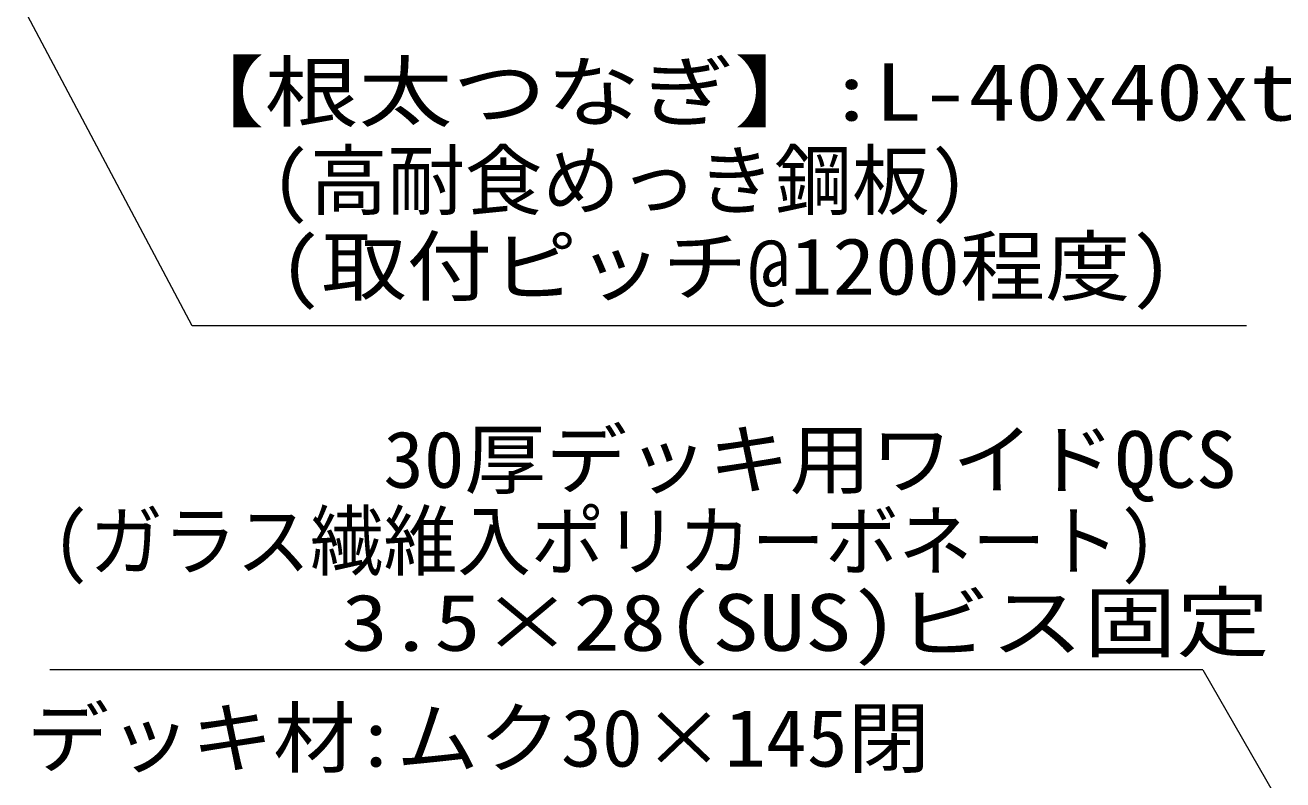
# Model space of a CAD drawing. Units: millimetres, scale not verified. Extents: x -12715 to 12220, y -3398 to 4210.
# Drawn here: x -3231.2 to -2999.7, y 2781.3 to 2920.1 of the extents above; entities that cross this region are included whole.
import ezdxf
from ezdxf.enums import TextEntityAlignment as Align

# ---------------------------------------------------------------- set-up
doc = ezdxf.new("R2010")
doc.units = ezdxf.units.MM
doc.header["$LTSCALE"] = 5.7
doc.layers.add('0-2_文字', color=4, linetype='Continuous', lineweight=9)
doc.styles.add('ＭＳ ゴシック', font='')
doc.styles.get('ＭＳ ゴシック').set_extended_font_data('MS Gothic')

# ---------------------------------------------------------------- blocks, each defined once
blk = doc.blocks.new('30用WQCS注釈')
at = {"layer": '0-2_文字', "style": 'ＭＳ ゴシック'}
for s, width, p in [('30厚デッキ用ワイドQCS', 1.05, (-1673.5, 325.4)), ('(ガラス繊維入ポリカーボネート)', 0.95, (-4107.3, -274.6)), ('3.5×28(SUS)ビス固定', 1.2, (-1980.3, -874.1))]:
    blk.add_text(s, height=417.9, dxfattribs=dict(at, width=width)).set_placement(p, align=Align.BOTTOM_LEFT)

msp = doc.modelspace()

# ---------------------------------------------------------------- linework, layer by layer
at = {"layer": '0-2_文字'}
for q in [(-3226.619, 2801.537), (-2947.914, 2686.306)]:
    msp.add_line((-3014.442, 2801.537), q, dxfattribs=at)
msp.add_lwpolyline([(-3006.414, 2864.813), (-3200.414, 2864.813), (-3264.27, 2984.968)], dxfattribs=at)

# ---------------------------------------------------------------- block references
at = {"layer": '0-2_文字', "xscale": 0.025, "yscale": 0.025}
msp.add_blockref('30用WQCS注釈', (-3123.414, 2823.762), dxfattribs=at)

# ---------------------------------------------------------------- texts
at = {"layer": '0-2_文字', "style": 'ＭＳ ゴシック'}
for s, height, width, p in [('【根太つなぎ】:L-40x40xt1.6', 10.56, 1.2, (-3204.38, 2899.413)), ('\u3000(取付ピッチ@1200程度)', 10.45, 1.1, (-3200.121, 2867.424)), ('デッキ材:ムク30×145閉', 10.56, 1.05, (-3230.87, 2780.573))]:
    msp.add_text(s, height=height, dxfattribs=dict(at, width=width)).set_placement(p, align=Align.BOTTOM_LEFT)
msp.add_text('\u3000(高耐食めっき鋼板)', height=10.45, dxfattribs=at).set_placement((-3200.121, 2883.211), align=Align.BOTTOM_LEFT)

doc.saveas('drawing.dxf')
